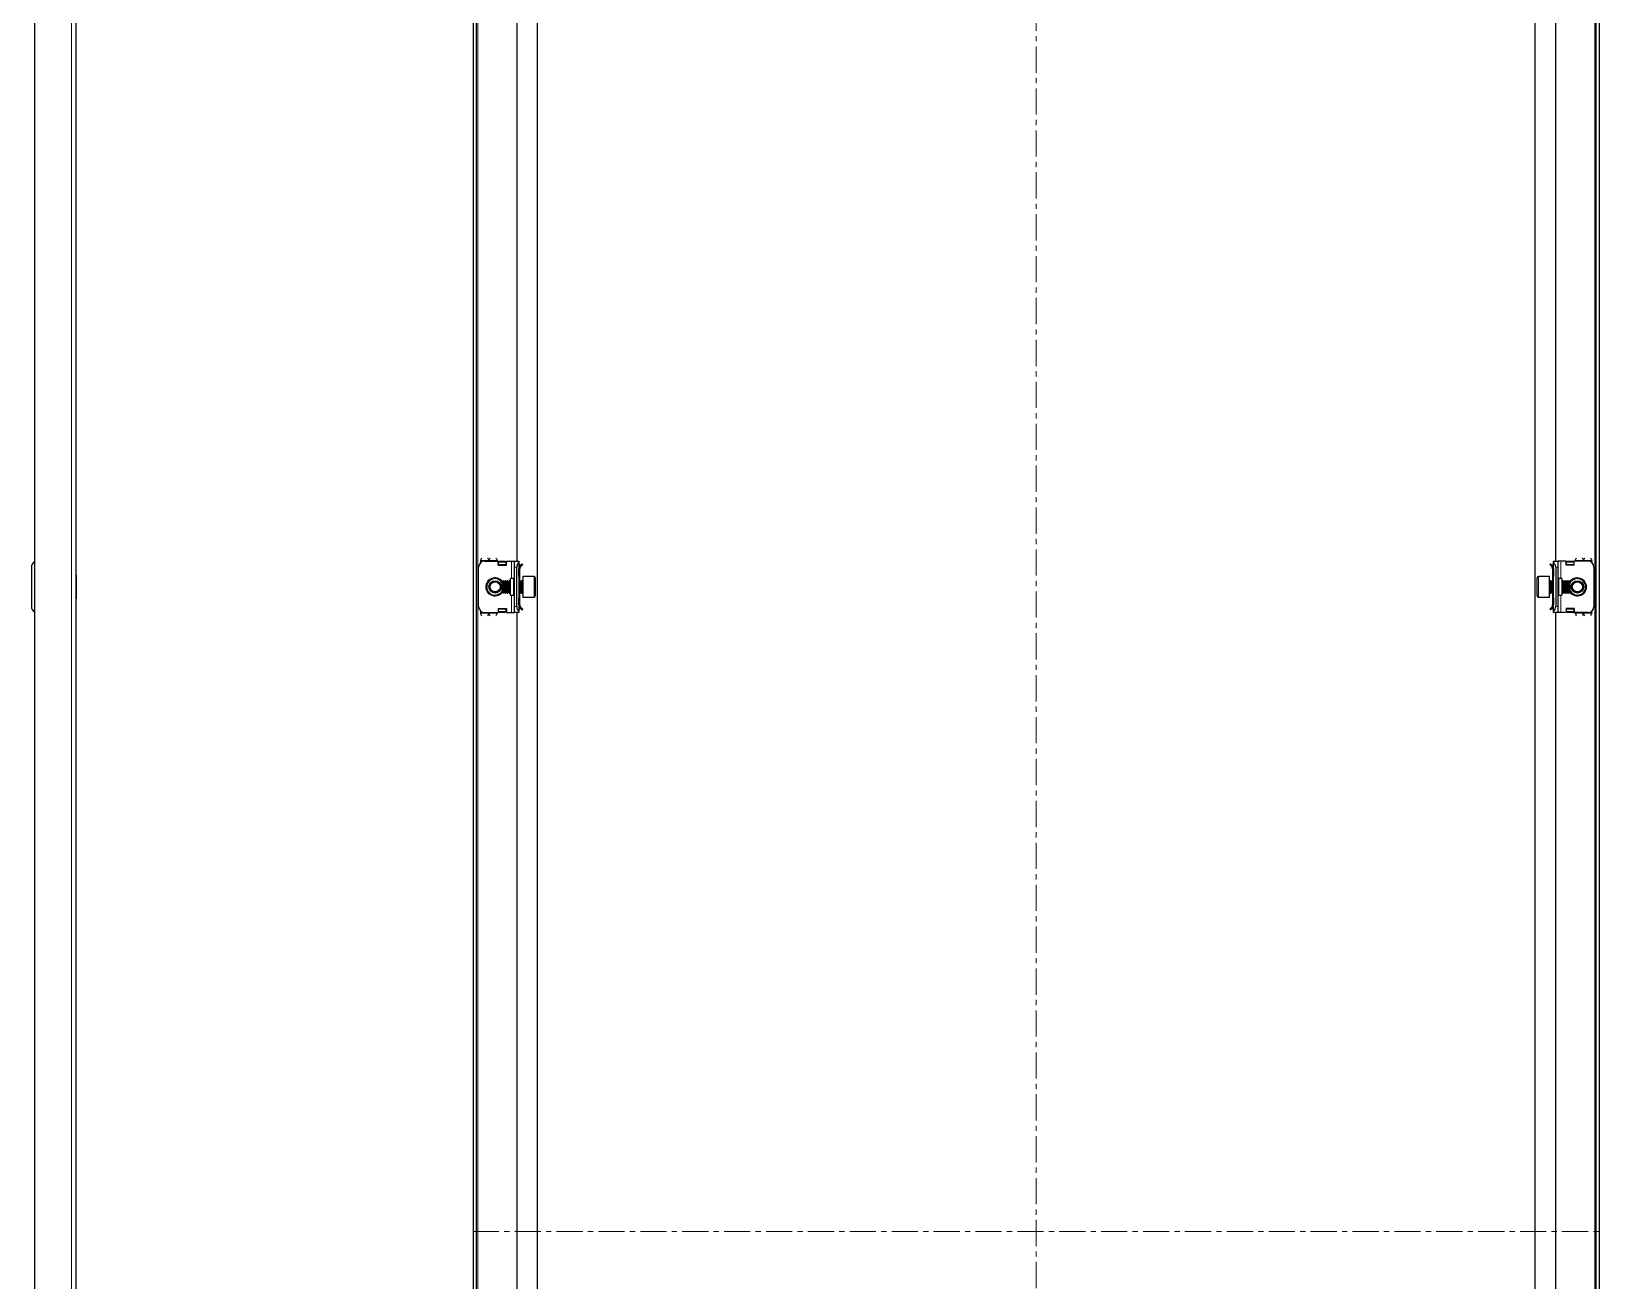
# Model space of a CAD drawing. Header units: millimetres. Extents: x -59 to 1529, y -979 to 1408.
# Drawn here: x 768 to 1529, y 196 to 802 of the extents above; entities that cross this region are included whole.
import ezdxf

# ---------------------------------------------------------------- set-up
doc = ezdxf.new("R2010")
doc.units = ezdxf.units.MM
doc.linetypes.add('CENTERX2', pattern=[20.32, 12.7, -2.54, 2.54, -2.54])
doc.layers.add('FORMAT', color=7, linetype='Continuous')

msp = doc.modelspace()

# ---------------------------------------------------------------- linework, layer by layer
at = {"color": 7, "linetype": 'Continuous', "lineweight": 25}
for p, q in [((769.88, 1300.75), (769.88, -860.25)), ((789.88, 1298.65), (789.88, -858.15)), ((982.79, -860.25), (982.79, 1300.75)), ((984.29, -860.25), (984.29, 1300.75)), ((1527.29, 1300.75), (1527.29, -860.25)), ((1528.79, 1300.75), (1528.79, -860.25)), ((1013.79, 1269.75), (1013.79, -829.25)), ((1497.79, -829.25), (1497.79, 1269.75)), ((1003.79, 1220.25), (1003.79, 545.25)), ((1507.79, 545.25), (1507.79, 1220.25)), ((768.38, 542.25), (768.38, 523.25)), ((985.29, 523.25), (985.29, 542.25)), ((986.29, 545.5), (986.29, 544.49)), ((988.29, 545.25), (994.79, 545.25)), ((994.29, 545.5), (994.29, 545.25)), ((994.79, 543.25), (994.79, 545.25)), ((994.99, 545.13), (994.79, 545.13)), ((994.79, 543.25), (998.79, 543.25)), ((994.99, 543.25), (994.99, 545.13)), ((995.04, 544.87), (995.54, 545.23)), ((995.54, 544.87), (995.04, 544.52)), ((995.04, 544.52), (995.04, 544.87)), ((995.04, 543.6), (995.04, 544.52)), ((995.04, 543.25), (995.04, 543.6)), ((995.54, 545.23), (995.54, 544.87)), ((995.54, 545.23), (998.04, 545.23)), ((995.54, 544.87), (998.04, 544.87)), ((998.04, 544.87), (998.04, 545.23)), ((998.04, 545.23), (998.54, 544.87)), ((998.54, 544.52), (998.04, 544.87)), ((998.54, 544.87), (998.54, 544.52)), ((998.54, 544.52), (998.54, 543.6)), ((998.54, 543.6), (998.54, 543.25)), ((998.79, 543.25), (998.79, 545.25)), ((998.79, 545.25), (1001.29, 545.25)), ((1001.29, 545.25), (1002.79, 545.25)), ((1002.79, 545.25), (1004.79, 545.25)), ((1002.79, 542.25), (1002.79, 545.25)), ((1002.79, 523.25), (1002.79, 542.25)), ((1003.79, 523.25), (1003.79, 542.25)), ((1004.79, 545.25), (1004.79, 544.49)), ((1004.79, 544.49), (1004.79, 521.01)), ((1004.79, 544.16), (1004.99, 543.96)), ((1005.29, 541.5), (1004.79, 541.5)), ((1004.79, 538), (1004.79, 541.5)), ((1005.29, 543.25), (1005.29, 542.79)), ((1005.29, 538), (1005.29, 541.5)), ((1005.37, 542.91), (1006.35, 543.89)), ((1005.73, 542.56), (1005.37, 542.91)), ((1005.73, 542.56), (1006.7, 543.54)), ((1006.35, 543.89), (1006.7, 543.54)), ((1505.23, 543.89), (1504.87, 543.54)), ((1505.85, 542.56), (1504.87, 543.54)), ((1506.2, 542.91), (1505.23, 543.89)), ((1505.85, 542.56), (1506.2, 542.91)), ((1506.29, 543.25), (1506.29, 542.86)), ((1506.29, 541.5), (1506.79, 541.5)), ((1506.29, 541.5), (1506.29, 538)), ((1506.58, 543.96), (1506.79, 544.16)), ((1506.79, 545.25), (1508.79, 545.25)), ((1506.79, 544.49), (1506.79, 545.25)), ((1506.79, 521.01), (1506.79, 544.49)), ((1506.79, 541.5), (1506.79, 538)), ((1507.79, 542.25), (1507.79, 523.25)), ((1508.79, 545.25), (1508.79, 542.25)), ((1510.29, 545.25), (1508.79, 545.25)), ((1508.79, 542.25), (1508.79, 523.25)), ((1512.79, 545.25), (1510.29, 545.25)), ((1512.79, 543.25), (1512.79, 545.25)), ((1516.79, 543.25), (1512.79, 543.25)), ((1513.04, 544.87), (1513.54, 545.23)), ((1513.54, 544.87), (1513.04, 544.52)), ((1513.04, 544.52), (1513.04, 544.87)), ((1513.04, 543.6), (1513.04, 544.52)), ((1513.04, 543.25), (1513.04, 543.6)), ((1513.54, 545.23), (1513.54, 544.87)), ((1513.54, 545.23), (1516.04, 545.23)), ((1513.54, 544.87), (1516.04, 544.87)), ((1516.04, 544.87), (1516.04, 545.23)), ((1516.04, 545.23), (1516.54, 544.87)), ((1516.54, 544.52), (1516.04, 544.87)), ((1516.54, 544.87), (1516.54, 544.52)), ((1516.54, 544.52), (1516.54, 543.6)), ((1516.54, 543.6), (1516.54, 543.25)), ((1516.59, 545.13), (1516.59, 543.25)), ((1516.79, 545.13), (1516.59, 545.13)), ((1516.79, 543.25), (1516.79, 545.25)), ((1523.29, 545.25), (1516.79, 545.25)), ((1517.29, 545.25), (1517.29, 545.5)), ((1525.29, 544.49), (1525.29, 545.5)), ((1526.29, 542.25), (1526.29, 523.25)), ((790.13, 538.54), (789.88, 538.54)), ((790.13, 538.54), (790.13, 537.82)), ((790.13, 537.82), (790.13, 526.97)), ((997.34, 535.75), (996.79, 535.2)), ((996.79, 535.2), (996.79, 531.43)), ((997.4, 535.75), (997.34, 535.75)), ((997.34, 535.75), (997.34, 531.13)), ((997.79, 535.2), (997.4, 535.75)), ((997.4, 535.75), (997.4, 535.28)), ((997.4, 535.28), (997.4, 529.75)), ((998.18, 535.75), (997.79, 535.2)), ((997.79, 535.2), (997.79, 534.81)), ((997.79, 534.81), (997.79, 530.3)), ((998.4, 535.75), (998.18, 535.75)), ((998.18, 535.75), (998.18, 535.28)), ((998.18, 535.28), (998.18, 529.75)), ((998.79, 535.2), (998.4, 535.75)), ((998.4, 535.75), (998.4, 535.28)), ((998.4, 535.28), (998.4, 529.75)), ((999.18, 535.75), (998.79, 535.2)), ((998.79, 535.2), (998.79, 534.81)), ((998.79, 534.81), (998.79, 530.3)), ((999.4, 535.75), (999.18, 535.75)), ((999.18, 535.75), (999.18, 535.28)), ((999.18, 535.28), (999.18, 529.75)), ((999.79, 535.2), (999.4, 535.75)), ((999.4, 535.75), (999.4, 535.28)), ((999.4, 535.28), (999.4, 529.75)), ((1000.18, 535.75), (999.79, 535.2)), ((999.79, 535.2), (999.79, 534.81)), ((999.79, 534.81), (999.79, 530.3)), ((1000.4, 535.75), (1000.18, 535.75)), ((1000.18, 535.75), (1000.18, 535.28)), ((1000.18, 535.28), (1000.18, 529.75)), ((1000.79, 535.2), (1000.4, 535.75)), ((1000.4, 535.75), (1000.4, 535.28)), ((1000.4, 535.28), (1000.4, 529.75)), ((1002.29, 536.75), (1000.79, 536.75)), ((1000.79, 528.75), (1000.79, 536.75)), ((1005.29, 538), (1004.79, 538)), ((1005.18, 535.75), (1004.79, 535.2)), ((1005.4, 535.75), (1005.18, 535.75)), ((1005.18, 535.75), (1005.18, 535.28)), ((1005.18, 535.28), (1005.18, 529.75)), ((1005.29, 535.75), (1005.29, 538)), ((1005.79, 535.2), (1005.4, 535.75)), ((1005.4, 535.75), (1005.4, 535.28)), ((1005.4, 535.28), (1005.4, 529.75)), ((1006.18, 535.75), (1005.79, 535.2)), ((1005.79, 535.2), (1005.79, 534.81)), ((1005.79, 534.81), (1005.79, 530.3)), ((1006.54, 535.75), (1006.18, 535.75)), ((1006.18, 535.75), (1006.18, 535.28)), ((1006.18, 535.28), (1006.18, 529.75)), ((1012.19, 537.75), (1006.79, 537.75)), ((1006.79, 537.75), (1006.79, 530.06)), ((1012.79, 537.15), (1012.79, 530.38)), ((1498.79, 528.35), (1498.79, 537.15)), ((1504.79, 537.75), (1499.39, 537.75)), ((1504.79, 527.75), (1504.79, 537.75)), ((1505.4, 535.75), (1505.04, 535.75)), ((1505.79, 535.2), (1505.4, 535.75)), ((1505.4, 535.28), (1505.4, 535.75)), ((1505.4, 529.75), (1505.4, 535.28)), ((1506.18, 535.75), (1505.79, 535.2)), ((1505.79, 534.81), (1505.79, 535.2)), ((1505.79, 530.3), (1505.79, 534.81)), ((1506.4, 535.75), (1506.18, 535.75)), ((1506.18, 535.28), (1506.18, 535.75)), ((1506.18, 529.75), (1506.18, 535.28)), ((1506.79, 538), (1506.29, 538)), ((1506.29, 538), (1506.29, 535.75)), ((1506.79, 535.2), (1506.4, 535.75)), ((1506.4, 535.28), (1506.4, 535.75)), ((1506.4, 529.75), (1506.4, 535.28)), ((1510.79, 536.75), (1509.29, 536.75)), ((1510.79, 536.75), (1510.79, 528.75)), ((1511.18, 535.75), (1510.79, 535.2)), ((1511.4, 535.75), (1511.18, 535.75)), ((1511.18, 535.28), (1511.18, 535.75)), ((1511.18, 529.75), (1511.18, 535.28)), ((1511.79, 535.2), (1511.4, 535.75)), ((1511.4, 535.28), (1511.4, 535.75)), ((1511.4, 529.75), (1511.4, 535.28)), ((1512.18, 535.75), (1511.79, 535.2)), ((1511.79, 534.81), (1511.79, 535.2)), ((1511.79, 530.3), (1511.79, 534.81)), ((1512.4, 535.75), (1512.18, 535.75)), ((1512.18, 535.28), (1512.18, 535.75)), ((1512.18, 529.75), (1512.18, 535.28)), ((1512.79, 535.2), (1512.4, 535.75)), ((1512.4, 535.28), (1512.4, 535.75)), ((1512.4, 529.75), (1512.4, 535.28)), ((1513.18, 535.75), (1512.79, 535.2)), ((1512.79, 534.81), (1512.79, 535.2)), ((1512.79, 530.3), (1512.79, 534.81)), ((1513.4, 535.75), (1513.18, 535.75)), ((1513.18, 535.28), (1513.18, 535.75)), ((1513.18, 529.75), (1513.18, 535.28)), ((1513.79, 535.2), (1513.4, 535.75)), ((1513.4, 535.28), (1513.4, 535.75)), ((1513.4, 529.75), (1513.4, 535.28)), ((1514.18, 535.75), (1513.79, 535.2)), ((1513.79, 534.81), (1513.79, 535.2)), ((1513.79, 530.3), (1513.79, 534.81)), ((1514.23, 535.75), (1514.18, 535.75)), ((1514.18, 535.28), (1514.18, 535.75)), ((1514.18, 529.75), (1514.18, 535.28)), ((1514.79, 535.2), (1514.23, 535.75)), ((1514.23, 529.75), (1514.23, 535.75)), ((1514.79, 530.3), (1514.79, 535.2)), ((789.88, 526.97), (790.13, 526.97)), ((996.79, 531.43), (996.79, 530.3)), ((996.79, 530.3), (997.34, 529.75)), ((997.34, 531.13), (997.34, 529.75)), ((997.34, 529.75), (997.4, 529.75)), ((997.4, 529.75), (997.79, 530.3)), ((997.79, 530.3), (998.18, 529.75)), ((998.18, 529.75), (998.4, 529.75)), ((998.4, 529.75), (998.79, 530.3)), ((998.79, 530.3), (999.18, 529.75)), ((999.18, 529.75), (999.4, 529.75)), ((999.4, 529.75), (999.79, 530.3)), ((999.79, 530.3), (1000.18, 529.75)), ((1000.18, 529.75), (1000.4, 529.75)), ((1000.4, 529.75), (1000.79, 530.3)), ((1000.79, 528.75), (1002.29, 528.75)), ((1004.79, 530.3), (1005.18, 529.75)), ((1004.79, 527.5), (1005.29, 527.5)), ((1004.79, 524), (1004.79, 527.5)), ((1005.18, 529.75), (1005.4, 529.75)), ((1005.29, 527.5), (1005.29, 529.75)), ((1005.29, 524), (1005.29, 527.5)), ((1005.4, 529.75), (1005.79, 530.3)), ((1005.79, 530.3), (1006.18, 529.75)), ((1006.18, 529.75), (1006.54, 529.75)), ((1006.79, 530.06), (1006.79, 527.75)), ((1006.79, 527.75), (1012.19, 527.75)), ((1012.79, 530.38), (1012.79, 528.35)), ((1499.39, 527.75), (1504.79, 527.75)), ((1505.04, 529.75), (1505.4, 529.75)), ((1505.4, 529.75), (1505.79, 530.3)), ((1505.79, 530.3), (1506.18, 529.75)), ((1506.18, 529.75), (1506.4, 529.75)), ((1506.29, 529.75), (1506.29, 527.5)), ((1506.29, 527.5), (1506.79, 527.5)), ((1506.29, 527.5), (1506.29, 524)), ((1506.4, 529.75), (1506.79, 530.3)), ((1506.79, 527.5), (1506.79, 524)), ((1509.29, 528.75), (1510.79, 528.75)), ((1510.79, 530.3), (1511.18, 529.75)), ((1511.18, 529.75), (1511.4, 529.75)), ((1511.4, 529.75), (1511.79, 530.3)), ((1511.79, 530.3), (1512.18, 529.75)), ((1512.18, 529.75), (1512.4, 529.75)), ((1512.4, 529.75), (1512.79, 530.3)), ((1512.79, 530.3), (1513.18, 529.75)), ((1513.18, 529.75), (1513.4, 529.75)), ((1513.4, 529.75), (1513.79, 530.3)), ((1513.79, 530.3), (1514.18, 529.75)), ((1514.18, 529.75), (1514.23, 529.75)), ((1514.23, 529.75), (1514.79, 530.3)), ((986.29, 521.01), (986.29, 520)), ((988.29, 520.25), (994.79, 520.25)), ((994.29, 520.25), (994.29, 520)), ((994.79, 522.25), (994.79, 520.25)), ((994.79, 522.25), (998.79, 522.25)), ((994.79, 520.37), (994.99, 520.37)), ((994.99, 520.37), (994.99, 522.25)), ((995.04, 521.9), (995.04, 522.25)), ((995.04, 520.98), (995.04, 521.9)), ((995.04, 520.63), (995.04, 520.98)), ((995.04, 520.98), (995.54, 520.63)), ((995.54, 520.28), (995.04, 520.63)), ((995.54, 520.63), (995.54, 520.28)), ((998.04, 520.63), (995.54, 520.63)), ((998.04, 520.28), (995.54, 520.28)), ((998.04, 520.63), (998.54, 520.98)), ((998.04, 520.28), (998.04, 520.63)), ((998.54, 520.63), (998.04, 520.28)), ((998.54, 522.25), (998.54, 521.9)), ((998.54, 521.9), (998.54, 520.98)), ((998.54, 520.98), (998.54, 520.63)), ((998.79, 522.25), (998.79, 520.25)), ((998.79, 520.25), (1001.29, 520.25)), ((1001.29, 520.25), (1002.79, 520.25)), ((1002.79, 520.25), (1002.79, 523.25)), ((1004.79, 520.25), (1002.79, 520.25)), ((1003.79, 520.25), (1003.79, -79.75)), ((1005.29, 524), (1004.79, 524)), ((1004.99, 521.54), (1004.79, 521.34)), ((1004.79, 521.01), (1004.79, 520.25)), ((1005.29, 522.25), (1005.29, 522.64)), ((1005.73, 522.94), (1005.37, 522.59)), ((1005.37, 522.59), (1006.35, 521.61)), ((1005.73, 522.94), (1006.7, 521.96)), ((1006.35, 521.61), (1006.7, 521.96)), ((1505.85, 522.94), (1504.87, 521.96)), ((1505.23, 521.61), (1504.87, 521.96)), ((1506.2, 522.59), (1505.23, 521.61)), ((1505.85, 522.94), (1506.2, 522.59)), ((1506.29, 524), (1506.79, 524)), ((1506.29, 522.25), (1506.29, 522.71)), ((1506.79, 521.34), (1506.58, 521.54)), ((1506.79, 520.25), (1506.79, 521.01)), ((1508.79, 520.25), (1506.79, 520.25)), ((1507.79, -79.75), (1507.79, 520.25)), ((1508.79, 523.25), (1508.79, 520.25)), ((1510.29, 520.25), (1508.79, 520.25)), ((1512.79, 520.25), (1510.29, 520.25)), ((1516.79, 522.25), (1512.79, 522.25)), ((1512.79, 522.25), (1512.79, 520.25)), ((1513.04, 521.9), (1513.04, 522.25)), ((1513.04, 520.98), (1513.04, 521.9)), ((1513.04, 520.98), (1513.54, 520.63)), ((1513.04, 520.63), (1513.04, 520.98)), ((1513.54, 520.28), (1513.04, 520.63)), ((1516.04, 520.63), (1513.54, 520.63)), ((1513.54, 520.63), (1513.54, 520.28)), ((1516.04, 520.28), (1513.54, 520.28)), ((1516.04, 520.63), (1516.54, 520.98)), ((1516.04, 520.28), (1516.04, 520.63)), ((1516.54, 520.63), (1516.04, 520.28)), ((1516.54, 522.25), (1516.54, 521.9)), ((1516.54, 521.9), (1516.54, 520.98)), ((1516.54, 520.98), (1516.54, 520.63)), ((1516.59, 522.25), (1516.59, 520.37)), ((1516.59, 520.37), (1516.79, 520.37)), ((1516.79, 522.25), (1516.79, 520.25)), ((1523.29, 520.25), (1516.79, 520.25)), ((1517.29, 520), (1517.29, 520.25)), ((1525.29, 520), (1525.29, 521.01))]:
    msp.add_line(p, q, dxfattribs=at)
at = {"color": 8, "linetype": 'Continuous', "lineweight": 18}
for p, q in [((787.78, 1300.75), (787.78, -860.25)), ((984.89, -858.15), (984.89, 1298.65)), ((1526.69, 1298.65), (1526.69, -858.15)), ((986.29, 545.5), (990.29, 545.5)), ((990.29, 545.5), (994.29, 545.5)), ((998.54, 543.6), (995.04, 543.6)), ((1001.29, 536.75), (1001.29, 545.25)), ((1003.79, 542.25), (1002.79, 542.25)), ((1004.79, 543.75), (1004.99, 543.96)), ((1004.79, 543.25), (1005.29, 543.25)), ((1506.79, 543.25), (1506.29, 543.25)), ((1506.79, 543.75), (1506.58, 543.96)), ((1508.79, 542.25), (1507.79, 542.25)), ((1510.29, 545.25), (1510.29, 536.75)), ((1516.54, 543.6), (1513.04, 543.6)), ((1517.29, 545.5), (1521.29, 545.5)), ((1525.29, 545.5), (1521.29, 545.5)), ((1002.29, 528.75), (1002.29, 536.75)), ((1006.54, 529.75), (1006.54, 535.75)), ((1012.19, 530.06), (1012.19, 537.75)), ((1499.39, 537.75), (1499.39, 527.75)), ((1505.04, 535.75), (1505.04, 531.13)), ((1509.29, 536.75), (1509.29, 528.75)), ((1001.29, 520.25), (1001.29, 528.75)), ((1012.19, 527.75), (1012.19, 530.06)), ((1505.04, 531.13), (1505.04, 529.75)), ((1510.29, 528.75), (1510.29, 520.25)), ((986.29, 520), (990.29, 520)), ((994.29, 520), (990.29, 520)), ((995.04, 521.9), (998.54, 521.9)), ((1002.79, 523.25), (1003.79, 523.25)), ((1004.79, 522.25), (1005.29, 522.25)), ((1004.79, 521.75), (1004.99, 521.54)), ((1506.79, 522.25), (1506.29, 522.25)), ((1506.79, 521.75), (1506.58, 521.54)), ((1507.79, 523.25), (1508.79, 523.25)), ((1513.04, 521.9), (1516.54, 521.9)), ((1521.29, 520), (1517.29, 520)), ((1525.29, 520), (1521.29, 520))]:
    msp.add_line(p, q, dxfattribs=at)
at = {"color": 7, "linetype": 'Continuous', "lineweight": 25}
for centre, radius in [((993.29, 532.75), 3), ((993.29, 532.75), 2.76), ((993.29, 532.75), 2.45), ((1518.29, 532.75), 3), ((1518.29, 532.75), 2.76), ((1518.29, 532.75), 2.45)]:
    msp.add_circle(centre, radius, dxfattribs=at)
for centre, radius, start, end in [((771.38, 542.25), 3, 120, 180), ((988.29, 542.25), 3, 90, 180), ((1006.79, 542.25), 3, 131.81031, 180), ((1004.29, 543.25), 1, 360, 45), ((1507.29, 543.25), 1, 135, 180), ((1504.79, 542.25), 3, 360, 48.18969), ((1523.29, 542.25), 3, 360, 90), ((993.29, 532.75), 4, 90, 331.04498), ((993.29, 532.75), 4, 28.95502, 90), ((1002.29, 537.25), 0.5, 270, 0), ((1006.54, 536), 0.25, 270, 0), ((1012.19, 537.15), 0.6, 0, 90), ((1499.39, 537.15), 0.6, 90, 180), ((1505.04, 536), 0.25, 180, 270), ((1509.29, 537.25), 0.5, 180, 270), ((1518.29, 532.75), 4, 270, 151.04498), ((1002.29, 528.25), 0.5, 360, 90), ((1006.54, 529.5), 0.25, 360, 90), ((1012.19, 528.35), 0.6, 270, 360), ((1499.39, 528.35), 0.6, 180, 270), ((1505.04, 529.5), 0.25, 90, 180), ((1509.29, 528.25), 0.5, 90, 180), ((1518.29, 532.75), 4, 208.95502, 270), ((771.38, 523.25), 3, 180, 240), ((988.29, 523.25), 3, 180, 270), ((1006.79, 523.25), 3, 180, 228.18969), ((1004.29, 522.25), 1, 315, 360), ((1507.29, 522.25), 1, 180, 225), ((1504.79, 523.25), 3, 311.81031, 360), ((1523.29, 523.25), 3, 270, 360)]:
    msp.add_arc(centre, radius, start, end, dxfattribs=at)
at = {"color": 8, "linetype": 'Continuous', "lineweight": 18}
for centre, start, end in [((993.29, 532.75), 35.46217, 270), ((1518.29, 532.75), 215.46217, 90), ((1518.29, 532.75), 90, 144.53783), ((993.29, 532.75), 270, 324.53783)]:
    msp.add_arc(centre, 4.5, start, end, dxfattribs=at)
at = {"color": 7, "linetype": 'Continuous', "lineweight": 25}
for points, knots in [([(986.29, 545.5), (986.38, 545.74), (986.57, 546.23), (986.76, 546.63), (986.86, 546.82)], [0, 0, 0, 0, 0.5020654, 1, 1, 1, 1]), ([(989.72, 546.81), (989.79, 546.66), (989.97, 546.31), (990.16, 545.82), (990.27, 545.54), (990.29, 545.5)], [0, 0, 0, 0, 0.415483, 0.917152, 1, 1, 1, 1]), ([(990.29, 545.5), (990.38, 545.74), (990.57, 546.23), (990.76, 546.63), (990.86, 546.82)], [0, 0, 0, 0, 0.502065, 1, 1, 1, 1]), ([(993.72, 546.81), (993.79, 546.66), (993.97, 546.31), (994.16, 545.82), (994.27, 545.54), (994.29, 545.5)], [0, 0, 0, 0, 0.415483, 0.917152, 1, 1, 1, 1]), ([(1005.37, 542.91), (1005.22, 542.73), (1004.91, 542.35), (1004.79, 541.82), (1004.79, 541.54), (1004.79, 541.5)], [0, 0, 0, 0, 0.461863, 0.923726, 1, 1, 1, 1]), ([(1005.73, 542.56), (1005.61, 542.41), (1005.42, 542.18), (1005.31, 541.8), (1005.29, 541.6), (1005.29, 541.5)], [0, 0, 0, 0, 0.485042, 0.738404, 1, 1, 1, 1]), ([(1506.29, 541.5), (1506.27, 541.69), (1506.23, 541.98), (1506.05, 542.33), (1505.92, 542.48), (1505.85, 542.56)], [0, 0, 0, 0, 0.485042, 0.738404, 1, 1, 1, 1]), ([(1506.79, 541.5), (1506.76, 541.74), (1506.71, 542.23), (1506.42, 542.68), (1506.23, 542.89), (1506.2, 542.91)], [0, 0, 0, 0, 0.461863, 0.923726, 1, 1, 1, 1]), ([(1517.29, 545.5), (1517.38, 545.74), (1517.57, 546.23), (1517.76, 546.63), (1517.86, 546.82)], [0, 0, 0, 0, 0.502065, 1, 1, 1, 1]), ([(1520.72, 546.81), (1520.79, 546.66), (1520.97, 546.31), (1521.16, 545.82), (1521.27, 545.54), (1521.29, 545.5)], [0, 0, 0, 0, 0.415483, 0.917152, 1, 1, 1, 1]), ([(1521.29, 545.5), (1521.38, 545.74), (1521.57, 546.23), (1521.76, 546.63), (1521.86, 546.82)], [0, 0, 0, 0, 0.502065, 1, 1, 1, 1]), ([(1524.72, 546.81), (1524.79, 546.66), (1524.97, 546.31), (1525.16, 545.82), (1525.27, 545.54), (1525.29, 545.5)], [0, 0, 0, 0, 0.415483, 0.917152, 1, 1, 1, 1]), ([(986.86, 518.69), (986.78, 518.85), (986.61, 519.19), (986.41, 519.68), (986.3, 519.96), (986.29, 520)], [0, 0, 0, 0, 0.4154826, 0.9171518, 1, 1, 1, 1]), ([(990.29, 520), (990.19, 519.76), (990, 519.27), (989.81, 518.87), (989.72, 518.68)], [0, 0, 0, 0, 0.502065, 1, 1, 1, 1]), ([(990.86, 518.69), (990.78, 518.85), (990.61, 519.19), (990.41, 519.68), (990.3, 519.96), (990.29, 520)], [0, 0, 0, 0, 0.4154826, 0.9171518, 1, 1, 1, 1]), ([(994.29, 520), (994.19, 519.76), (994, 519.27), (993.81, 518.87), (993.72, 518.68)], [0, 0, 0, 0, 0.502065, 1, 1, 1, 1]), ([(1004.79, 524), (1004.81, 523.76), (1004.86, 523.28), (1005.15, 522.82), (1005.35, 522.61), (1005.37, 522.59)], [0, 0, 0, 0, 0.461863, 0.923726, 1, 1, 1, 1]), ([(1005.29, 524), (1005.31, 523.81), (1005.34, 523.52), (1005.53, 523.17), (1005.66, 523.02), (1005.73, 522.94)], [0, 0, 0, 0, 0.485042, 0.738404, 1, 1, 1, 1]), ([(1505.85, 522.94), (1505.97, 523.09), (1506.15, 523.32), (1506.27, 523.7), (1506.28, 523.9), (1506.29, 524)], [0, 0, 0, 0, 0.485042, 0.738404, 1, 1, 1, 1]), ([(1506.2, 522.59), (1506.35, 522.78), (1506.66, 523.15), (1506.78, 523.68), (1506.79, 523.96), (1506.79, 524)], [0, 0, 0, 0, 0.461863, 0.923726, 1, 1, 1, 1]), ([(1517.86, 518.69), (1517.78, 518.85), (1517.61, 519.19), (1517.41, 519.68), (1517.3, 519.96), (1517.29, 520)], [0, 0, 0, 0, 0.415483, 0.917152, 1, 1, 1, 1]), ([(1521.29, 520), (1521.19, 519.76), (1521, 519.27), (1520.81, 518.87), (1520.72, 518.68)], [0, 0, 0, 0, 0.502065, 1, 1, 1, 1]), ([(1521.86, 518.69), (1521.78, 518.85), (1521.61, 519.19), (1521.41, 519.68), (1521.3, 519.96), (1521.29, 520)], [0, 0, 0, 0, 0.415483, 0.917152, 1, 1, 1, 1]), ([(1525.29, 520), (1525.19, 519.76), (1525, 519.27), (1524.81, 518.87), (1524.72, 518.68)], [0, 0, 0, 0, 0.502065, 1, 1, 1, 1])]:
    msp.add_open_spline(points, degree=3, knots=knots, dxfattribs=at)
at = {"layer": 'FORMAT', "linetype": 'CENTERX2', "lineweight": 18}
for p, q in [((1255.79, 1302.75), (1255.79, -862.25)), ((982.49, 220.25), (1529.09, 220.25))]:
    msp.add_line(p, q, dxfattribs=at)

doc.saveas('drawing.dxf')
